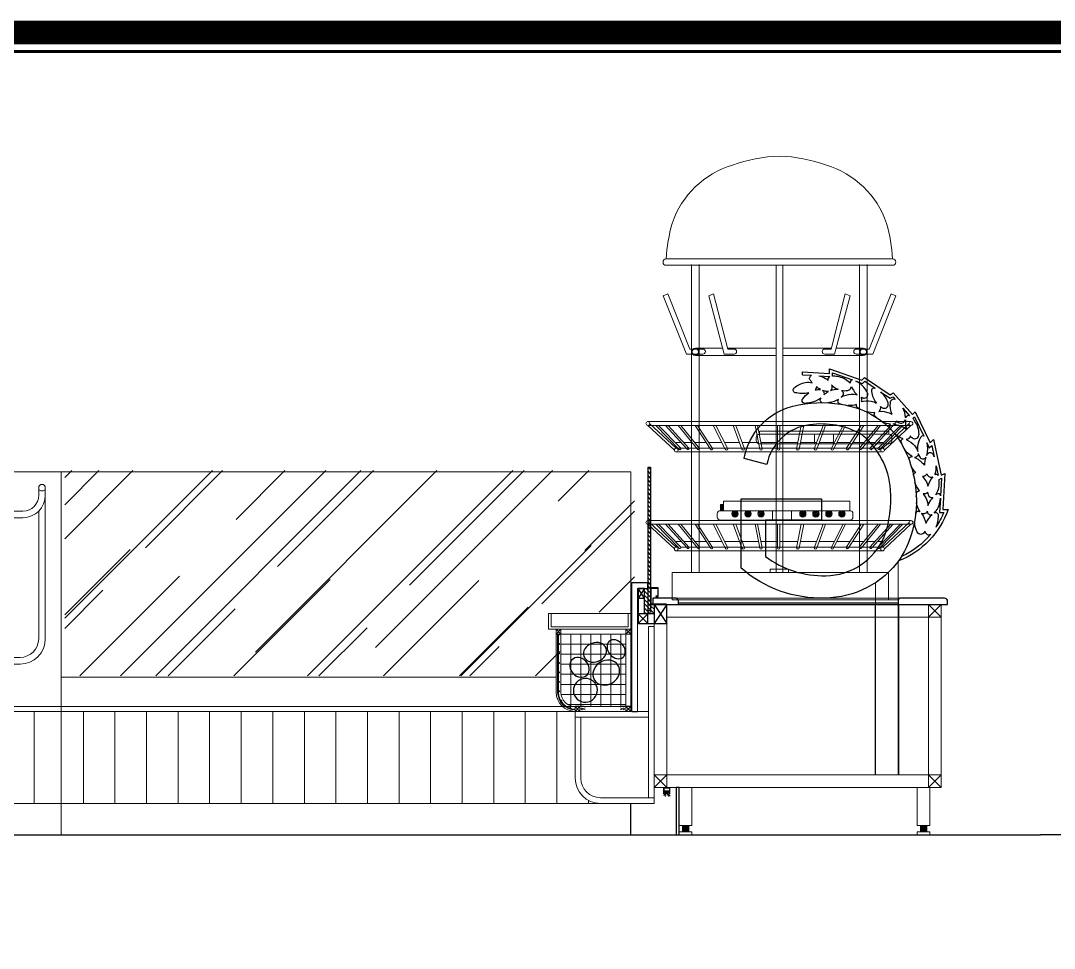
# Model space of a CAD drawing. Header units: millimetres. Extents: x 54215 to 67697, y 23496 to 56611.
# Drawn here: x 56973.4 to 57300.9, y 28302.8 to 28596.5 of the extents above; entities that cross this region are included whole.
import ezdxf

# ---------------------------------------------------------------- set-up
doc = ezdxf.new("R2010")
doc.units = ezdxf.units.MM
doc.linetypes.add('DASHED', pattern=[19.05, 12.7, -6.35])
for name, color, linetype, lineweight in [('DEMIR_gor', 154, 'Continuous', 9), ('DEMIR_kesit', 170, 'Continuous', 18), ('MERMER_kesit', 21, 'Continuous', 25), ('no3_ahsap gorunus arka kalın', 43, 'Continuous', 15), ('no3_ahsap gorunus on ince', 32, 'Continuous', 13), ('no3_cam gorunus arka', 140, 'Continuous', 13), ('no3_duvar kaplama', 8, 'Continuous', 0), ('no3_duvar kaplama trimli', 8, 'Continuous', 0), ('no3_kutu profil gorunus', 8, 'Continuous', 0), ('no3_kutuprofil kesit', 74, 'Continuous', 18), ('no3_led doseme', 50, 'FENCELINE1', 0), ('no3_lejand', 255, 'Continuous', 13), ('t_olcu', 251, 'Continuous', 20), ('TEFRIS_mutfak_ekipmanlari', 161, 'Continuous', 0), ('çizgi', 7, 'Continuous', 30), ('ölçü', 4, 'Continuous', 13)]:
    doc.layers.add(name, color=color, linetype=linetype, lineweight=lineweight)
doc.layers.add('no3_ahsap kesit on', color=7, linetype='Continuous', lineweight=20, true_color=0xfca103)
doc.linetypes.add('FENCELINE1', pattern='A,0.25,-0.1,[133,ltypeshp.shx,S=0.1,R=0,X=-0.1,Y=0],-0.1,1', length=1.45)
pattern_1 = [(45, (2113.863, -5554.6322), (-0.67351921, 0.67351921), [])]
pattern_2 = [(144, (-126428.2273, 51806.9939), (-0.2799327264, -0.3852943436), []), (144, (-126428.2624, 51807.21565), (-0.2799327264, -0.3852943436), [])]
pattern_3 = [(135, (8795.80946, -1706.79038), (-0.056126601, -0.056126601), [])]

# ---------------------------------------------------------------- blocks, each defined once
blk = doc.blocks.new('art')
blk.add_lwpolyline([(12136.04, 8499.44), (12135.7, 8499.44), (12135.7, 8499.44), (12136.04, 8499.44)], close=True)
at = {"layer": 'no3_kutu profil gorunus'}
for p, q in [((12135.88, 8498.89), (12135.88, 8492.08)), ((12136.18, 8498.88), (12136.18, 8492.1)), ((12137.95, 8498.84), (12137.95, 8492.08)), ((12138.25, 8498.84), (12138.25, 8492.08)), ((12140.62, 8498.84), (12140.62, 8492.08)), ((12140.92, 8498.84), (12140.92, 8492.08)), ((12143.28, 8498.84), (12143.28, 8492.08)), ((12143.58, 8498.84), (12143.58, 8492.08)), ((12145.95, 8498.84), (12145.95, 8492.08)), ((12146.25, 8498.84), (12146.25, 8492.08)), ((12148.61, 8498.84), (12148.61, 8492.08)), ((12148.91, 8498.84), (12148.91, 8492.08)), ((12151.27, 8498.84), (12151.27, 8492.08)), ((12151.57, 8498.84), (12151.57, 8492.08)), ((12153.94, 8498.84), (12153.94, 8492.08)), ((12154.24, 8498.84), (12154.24, 8492.08)), ((12156.6, 8498.84), (12156.6, 8492.08)), ((12156.9, 8498.84), (12156.9, 8492.08)), ((12159.27, 8498.84), (12159.27, 8492.08)), ((12159.57, 8498.84), (12159.57, 8492.08)), ((12161.93, 8498.84), (12161.93, 8492.08)), ((12162.23, 8498.84), (12162.23, 8492.08)), ((12164.59, 8498.84), (12164.59, 8492.08)), ((12164.89, 8498.84), (12164.89, 8492.08)), ((12167.26, 8498.84), (12167.26, 8492.08)), ((12167.56, 8498.84), (12167.56, 8492.08)), ((12169.92, 8498.84), (12169.92, 8492.08)), ((12170.22, 8498.84), (12170.22, 8492.08)), ((12172.59, 8498.84), (12172.59, 8492.08)), ((12172.89, 8498.84), (12172.89, 8492.08)), ((12175.25, 8498.84), (12175.25, 8492.08)), ((12175.55, 8498.84), (12175.55, 8492.08)), ((12177.91, 8498.84), (12177.91, 8492.08)), ((12178.21, 8498.84), (12178.21, 8492.08)), ((12180.02, 8498.89), (12180.02, 8492.08)), ((12180.32, 8498.88), (12180.32, 8492.1)), ((12136.33, 8498.5), (12180.02, 8498.5)), ((12136.33, 8498.2), (12180.02, 8498.2)), ((12136.33, 8495.7), (12180.02, 8495.7)), ((12136.33, 8495.4), (12180.02, 8495.4)), ((12136.33, 8492.9), (12180.02, 8492.9)), ((12136.33, 8492.6), (12180.02, 8492.6)), ((12136.3, 8491.93), (12179.94, 8491.93)), ((12136.34, 8491.63), (12179.96, 8491.63))]:
    blk.add_line(p, q, dxfattribs=at)
at = {"layer": 'no3_kutuprofil kesit'}
for p, q in [((12123.11, 8526.03), (12123.11, 8528.43)), ((12125.21, 8528.43), (12125.21, 8528.03)), ((12125.21, 8528.43), (12125.21, 8528.03)), ((12125.21, 8526.03), (12125.21, 8528.23)), ((12191.01, 8526.03), (12191.01, 8528.43)), ((12193.11, 8526.43), (12193.11, 8528.43)), ((12123.11, 8480.57), (12123.11, 8526.43)), ((12123.11, 8526.43), (12123.11, 8519.93)), ((12193.11, 8480.57), (12193.11, 8526.43)), ((12125.21, 8480.57), (12125.21, 8520.99)), ((12130.21, 8521.03), (12186.01, 8521.03)), ((12130.21, 8518.93), (12186.01, 8518.93)), ((12135.1, 8521.33), (12135.1, 8491.68)), ((12135.7, 8521.33), (12135.7, 8491.68)), ((12180.52, 8521.33), (12180.52, 8491.68)), ((12181.12, 8521.33), (12181.12, 8491.68)), ((12191.01, 8480.57), (12191.01, 8520.99)), ((12180.18, 8499.44), (12136.04, 8499.44)), ((12180.18, 8498.84), (12136.04, 8498.84)), ((12180.18, 8492.08), (12136.04, 8492.08)), ((12135.9, 8491.48), (12180.32, 8491.48)), ((12180.32, 8490.88), (12135.9, 8490.88)), ((12180.18, 8491.48), (12136.04, 8491.48)), ((12131.11, 8474.67), (12185.11, 8474.67)), ((12131.11, 8472.57), (12185.11, 8472.57))]:
    blk.add_line(p, q, dxfattribs=at)
for centre, radius in [((12124.16, 8528.43), 1.05), ((12192.06, 8528.43), 1.05), ((12136.04, 8499.14), 0.3), ((12180.18, 8499.14), 0.3), ((12136.33, 8498.35), 0.15), ((12136.33, 8495.55), 0.15), ((12179.89, 8498.35), 0.15), ((12179.89, 8495.55), 0.15), ((12136.04, 8491.78), 0.3), ((12136.33, 8492.75), 0.15), ((12138.1, 8492.08), 0.15), ((12140.78, 8492.08), 0.15), ((12143.42, 8492.08), 0.15), ((12146.1, 8492.08), 0.15), ((12148.77, 8492.08), 0.15), ((12151.41, 8492.08), 0.15), ((12154.09, 8492.08), 0.15), ((12156.76, 8492.08), 0.15), ((12159.4, 8492.08), 0.15), ((12162.09, 8492.08), 0.15), ((12164.73, 8492.08), 0.15), ((12167.41, 8492.08), 0.15), ((12170.08, 8492.08), 0.15), ((12172.72, 8492.08), 0.15), ((12175.41, 8492.08), 0.15), ((12178.05, 8492.08), 0.15), ((12179.89, 8492.75), 0.15), ((12180.18, 8491.78), 0.3)]:
    blk.add_circle(centre, radius, dxfattribs=at)
for centre, radius, start, end in [((12130.21, 8526.03), 7.1, 180, 270), ((12130.21, 8526.03), 5, 180, 270), ((12186.01, 8526.03), 5, 270, 0), ((12186.01, 8526.03), 7.1, 270, 0), ((12135.4, 8521.33), 0.3, 0, 180), ((12180.82, 8521.33), 0.3, 0, 180), ((12135.9, 8491.68), 0.8, 180, 270), ((12135.9, 8491.68), 0.2, 180, 270), ((12180.32, 8491.68), 0.2, 270, 0), ((12180.32, 8491.68), 0.8, 270, 0), ((12131.11, 8480.57), 8, 180, 270), ((12131.11, 8480.57), 5.9, 180, 270), ((12185.11, 8480.57), 8, 270, 0), ((12185.11, 8480.57), 5.9, 270, 0)]:
    blk.add_arc(centre, radius, start, end, dxfattribs=at)
blk = doc.blocks.new('ggggggg')
blk.add_line((13801.05, 8892.88), (13801.05, 8893.82))
for points in [[(13800.99, 8893.82), (13792.43, 8893.26), (13792.43, 8894.79), (13782.2, 8891.15), (13781.37, 8891.98), (13773.22, 8886.52), (13772.23, 8887.13), (13766.16, 8880.24), (13765.28, 8881.11), (13760.55, 8871.29), (13759.5, 8872.34), (13757.06, 8861.08), (13755.91, 8861.64), (13756.56, 8850.19), (13754.9, 8850.19, 0.220257), (13770.56, 8833.91, 0.220257)], [(13785.86, 8890.21, -0.052252), (13786.08, 8890.42, -0.147162), (13789.93, 8892.28, -0.02465), (13791.5, 8892.42, -0.02465)], [(13792.35, 8892.32, -0.356992), (13792.94, 8891.08)], [(13795.79, 8892.55, 0.069039), (13793.73, 8891.72, 0.040908), (13792.94, 8891.08)], [(13797.92, 8890.3, 0.016416), (13798.57, 8891.11, 0.459413), (13798.11, 8892.69)], [(13777.87, 8888.55, -0.631872), (13779.13, 8887.56, -0.124464), (13777.7, 8883.97, -0.003851), (13777.64, 8883.9, -0.003851)], [(13782.54, 8885.81, -0.040122), (13781.65, 8885.47, -0.634112), (13780.43, 8887.14, -0.147462), (13783.11, 8890.27, -0.018992), (13784.14, 8890.85, -0.018992)], [(13785.53, 8889.19, -0.090605), (13784.04, 8886.83, -0.020964), (13783.67, 8886.51, -0.020964)], [(13785.21, 8891.23, -0.480552), (13785.85, 8890.18)], [(13788.61, 8887.92, -0.078564), (13786.67, 8887.88, -0.335303), (13785.53, 8889.19)], [(13791.83, 8889.67, -0.07874), (13789.74, 8888.25)], [(13791.83, 8889.67, 0.358645), (13792.15, 8887.88, 0.333241)], [(13795.27, 8888.18, 0.052946), (13796.61, 8889.01)], [(13796.61, 8889.01, 0.216481), (13797.02, 8888.06)], [(13799.04, 8887.15, 0.0816), (13801.37, 8886.9, 0.031671), (13803.34, 8887.19, 0.631872), (13803.59, 8888.77, 0.124464), (13800.11, 8890.43, 0.091821), (13797.92, 8890.3, 0.091821)], [(13771.63, 8885.04, -0.529784), (13773.26, 8883.94, -0.112395), (13772.75, 8880.35, -0.112395)], [(13776.43, 8882.84, -0.04629), (13775.45, 8882.31, -0.634212), (13773.91, 8883.95, -0.147354), (13776.23, 8887.42)], [(13782.54, 8885.81, 0.321251), (13782.45, 8884.36, 0.321251)], [(13788.71, 8885.78, 0.102296), (13785.63, 8886.76, 0.081529), (13783.67, 8886.51, 0.081529)], [(13788.61, 8887.92, 0.480955), (13788.65, 8885.82, 0.002449), (13788.71, 8885.78, 0.002449)], [(13788.74, 8883.5, 0.006964), (13789.17, 8883.63, 0.471715), (13789.64, 8885.08, 0.471715)], [(13789.64, 8885.08, 0.104172), (13792.48, 8884.03, 0.007197), (13792.93, 8883.98)], [(13792.15, 8887.88, 0.004628), (13792.01, 8887.93, 0.094733), (13789.74, 8888.25)], [(13792.77, 8887.56, 0.122601), (13793.47, 8887.58, 0.040541), (13794.63, 8887.9)], [(13794.27, 8886.48, 0.058169), (13792.77, 8887.56, 0.058169)], [(13794.63, 8887.9, 0.326243), (13794.27, 8886.48, 0.326243)], [(13794.91, 8884.04, 0.481871), (13795.12, 8885.57)], [(13795.19, 8885.49, 0.120364), (13798.3, 8884.04, 0.031671), (13800.28, 8883.81, 0.631872), (13800.92, 8885.28, 0.084685), (13799.04, 8887.15)], [(13797.02, 8888.06, 0.073029), (13795.27, 8888.18, 0.073029)], [(13812.34, 8864.42), (13819.49, 8866.34, 0.293879), (13804.06, 8882.95, 0.102442), (13788.87, 8883.52, 0.185058), (13771.64, 8874.09, 0.140955), (13765.13, 8856.2, 0.170417), (13770.13, 8834.51, 0.241576), (13793.9, 8822.17, 0.190436), (13820.39, 8831.59), (13820.39, 8853.57), (13794.98, 8853.57), (13794.98, 8846.82), (13812.68, 8846.82), (13812.68, 8835.31, -0.167428), (13793.63, 8829.2, -0.293645), (13775.12, 8841.49, -0.11009), (13773.15, 8856.41, -0.216265), (13782.54, 8874.13, -0.158132), (13798.66, 8877.03, -0.321828), (13812.34, 8864.42, 5.251782)], [(13768.31, 8879.24, -0.015222), (13768.32, 8879.34, -0.10387), (13769.22, 8882.3, -0.10387)], [(13776.43, 8882.84, 0.33361), (13776.81, 8881.27, 0.33361)], [(13782.45, 8884.36, 0.100534), (13779.28, 8884.53, 0.072015), (13777.64, 8883.9, 0.072015)], [(13782.75, 8881.96, 0.013505), (13783.49, 8882.39, 0.309294), (13783.87, 8883.44, 0.309294)], [(13783.87, 8883.44, 0.090699), (13786.49, 8883.09)], [(13766.85, 8873.48, -0.037605), (13766.18, 8872.85, -0.634299), (13764.08, 8874.08, -0.147255), (13765.36, 8878.11, -0.018166), (13766.06, 8879.02)], [(13767.1, 8879.9, -0.364509), (13768.31, 8879.24)], [(13768.4, 8878.55, -0.081247), (13768, 8875.41, -0.081247)], [(13771.27, 8878.27, -0.03204), (13770.63, 8877.77, -0.466736), (13768.4, 8878.55)], [(13776.81, 8881.27, 0.104823), (13773.58, 8880.81, 0.039552), (13772.75, 8880.35, 0.039552)], [(13777.59, 8879.33, 0.009385), (13778.03, 8879.72, 0.377518), (13778.04, 8880.9, 0.377518)], [(13778.04, 8880.9, 0.09482), (13780.79, 8881.12)], [(13772.42, 8877.27, 0.124491), (13768.79, 8876.11, 0.044523), (13768, 8875.41, 0.044523)], [(13771.27, 8878.27, 0.346555), (13772.26, 8877.26)], [(13772.87, 8875.44, 0.012021), (13773.31, 8876.05, 0.374024), (13773.09, 8877.19, 0.374024)], [(13773.09, 8877.19, 0.093762), (13775.67, 8877.96)], [(13762.61, 8873.42, -0.402184), (13763.61, 8872.99, -0.124491), (13764.59, 8869.31, -0.03173), (13764.49, 8868.56)], [(13768.13, 8872.34, 0.106038), (13765.47, 8870.45, 0.090467), (13764.49, 8868.56)], [(13766.19, 8866.93, 0.143993), (13768.99, 8869.82, 0.031589), (13769.75, 8871.64, 0.422413), (13769.16, 8872.6)], [(13766.85, 8873.48, 0.399654), (13768.13, 8872.34, 0.399654)], [(13769.16, 8872.6, 0.097901), (13771.59, 8874.01)], [(13761.68, 8867.25, -0.140606), (13761.55, 8871.18, -0.001662), (13761.58, 8871.28)], [(13759.27, 8866.85, -0.013271), (13759.61, 8867.62, -0.631445), (13761.57, 8867.49, -0.008143), (13761.68, 8867.25, -0.008143)], [(13764.34, 8867.95, -0.05857), (13763.77, 8866.68, -0.5228), (13761.9, 8866.72, -0.5228)], [(13761.9, 8866.72, -0.079694), (13762.39, 8864.21, -0.079694)], [(13765.55, 8866.69, 0.109171), (13762.74, 8864.71, 0.024725), (13762.39, 8864.21, 0.024725)], [(13764.34, 8867.95, 0.465231), (13765.55, 8866.69, 0.465231)], [(13767.36, 8866.23, 0.399621), (13766.19, 8866.93)], [(13759.06, 8861.18, -0.060546), (13758.95, 8861.48, -0.088005), (13758.65, 8864.03, -0.088005)], [(13765.1, 8861.91, 0.077245), (13766.49, 8863.68)], [(13758.79, 8854.83, -0.137994), (13757.66, 8858.58, -0.0182), (13757.7, 8859.73)], [(13757.99, 8860.97, -0.340556), (13759.06, 8861.18)], [(13761.64, 8861.48, -0.02567), (13761.32, 8860.94, -0.34555), (13759.71, 8860.55, -0.34555)], [(13759.71, 8860.55, -0.107177), (13761.28, 8857.6, -0.000846), (13761.28, 8857.58, -0.000846)], [(13763, 8860.62, 0.066929), (13761.73, 8858.95, 0.05998), (13761.28, 8857.58, 0.05998)], [(13761.64, 8861.48, 0.332611), (13763, 8860.62, 0.332611)], [(13765.82, 8861.09, 0.34382), (13765.1, 8861.91)], [(13761.35, 8855.68, -0.03727), (13761.18, 8854.8, -0.389345), (13759.68, 8854.04, -0.389345)], [(13761.35, 8855.68, 0.343057), (13762.79, 8855.17, 0.343057)], [(13763.9, 8856.09, 0.108056), (13765.41, 8858.79)], [(13764.97, 8854.35, 0.016603), (13764.88, 8855.39, 0.390321), (13763.9, 8856.09, 0.390321)], [(13757.29, 8853.78), (13757.55, 8849.26), (13756.25, 8849.26, 0.050355), (13758.68, 8844.64, 0.050355)], [(13757.25, 8854.53, -0.590539), (13758.54, 8855.01, -0.009867), (13758.79, 8854.83)], [(13759.25, 8849.07, -0.137426), (13757.48, 8852.48, -0.021018), (13757.29, 8853.78)], [(13759.68, 8854.04, -0.075658), (13761.03, 8852.12, -0.03235), (13761.27, 8851.4, -0.03235)], [(13762.79, 8855.17, 0.098941), (13761.39, 8852.43, 0.043033), (13761.27, 8851.4, 0.043033)], [(13763.73, 8849.44, 0.113386), (13764.92, 8852.45)], [(13758.68, 8844.64, -0.062279), (13758.13, 8846.35, -0.031671), (13757.92, 8848.33, -0.56104), (13759.25, 8849.07, -0.56104)], [(13761.46, 8849.72, -0.013351), (13761.44, 8849.41, -0.46209), (13759.94, 8848.53, -0.46209)], [(13761.46, 8849.72, 0.004221), (13761.48, 8849.63, 0.459188), (13763.25, 8848.97, 0.459188)], [(13763.25, 8848.97, 0.111944), (13761.96, 8845.74, 0.001029), (13761.96, 8845.72)], [(13765.11, 8848.97, 0.002102), (13765.08, 8849.1, 0.453534), (13763.84, 8849.61, 0.453534)], [(13759.94, 8848.53, -0.102272), (13761.86, 8845.99, -0.011798), (13761.96, 8845.72)], [(13762.24, 8843.35, 0.016836), (13762.38, 8842.97, 0.634212), (13764.63, 8843.05, 0.122163), (13765.47, 8846.43)], [(13762.24, 8843.35, -0.006066), (13762.23, 8843.21, -0.526215), (13760.35, 8842.39)], [(13760.35, 8842.39, 0.113888), (13769.64, 8835.32)]]:
    blk.add_lwpolyline(points, format="xyb")
for points in [[(13791.5, 8892.42), (13791.5, 8893.46), (13785.21, 8891.23)], [(13795.79, 8892.55), (13792.35, 8892.32)], [(13801.05, 8892.88), (13798.11, 8892.69)], [(13784.14, 8890.85), (13781.96, 8890.08), (13781.25, 8890.78), (13778, 8888.6)], [(13776.2, 8887.39), (13773.25, 8885.41), (13772.41, 8885.92), (13771.63, 8885.04)], [(13769.22, 8882.3), (13767.1, 8879.9)], [(13766.06, 8879.02), (13765.55, 8879.52), (13762.61, 8873.42)], [(13761.58, 8871.28), (13760.82, 8869.7), (13760.05, 8870.47), (13759.27, 8866.85)], [(13758.65, 8864.03), (13757.99, 8860.97)], [(13757.72, 8859.72), (13756.93, 8860.1), (13757.25, 8854.53)]]:
    blk.add_lwpolyline(points)
blk = doc.blocks.new('KESİTSS')
h = blk.add_hatch()
h.set_pattern_fill('ANSI31', color=4, scale=0.3)
h.set_pattern_definition(pattern_1)
h.paths.add_polyline_path([(9542.85, -1505.12), (9542.05, -1505.12), (9542.05, -1550.62), (9542.85, -1550.62)])
at = {"true_color": 0xfecc66}
h = blk.add_hatch(dxfattribs=at)
h.set_pattern_fill('ANSI31', color=31, scale=0.3)
h.set_pattern_definition(pattern_1)
h.paths.add_polyline_path([(9540.95, -1551.62), (9541.95, -1551.62), (9541.95, -1548.62), (9540.95, -1548.62)])
h.paths.add_polyline_path([(9542.95, -1551.62), (9543.95, -1551.62), (9543.95, -1543.61), (9542.95, -1543.61)])
h.paths.add_polyline_path([(9541.95, -1550.62), (9541.95, -1551.62), (9542.95, -1551.62), (9542.95, -1550.62)])
at = {"lineweight": 13}
h = blk.add_hatch(dxfattribs=at)
h.set_pattern_fill('ANSI31', color=250, scale=0.025, angle=90, style=0)
h.set_pattern_definition(pattern_3)
h.paths.add_polyline_path([(9536.1, -1606.77), (9536.1, -1608.12), (9536.25, -1608.12), (9536.25, -1608.27), (9536.1, -1608.27), (9536.1, -1608.47), (9536.25, -1608.47), (9536.25, -1608.62), (9535.95, -1608.62), (9535.95, -1606.62), (9537.95, -1606.62), (9537.95, -1608.62), (9537.65, -1608.62), (9537.65, -1608.47), (9537.8, -1608.47), (9537.8, -1608.27), (9537.65, -1608.27), (9537.65, -1608.12), (9537.8, -1608.12), (9537.8, -1606.77)])
h = blk.add_hatch(dxfattribs=at)
h.set_pattern_fill('ANSI31', color=250, scale=0.025, angle=90, style=0)
h.set_pattern_definition(pattern_3)
h.paths.add_polyline_path([(9536.1, -1607.67), (9537.8, -1607.67), (9537.8, -1607.82), (9536.1, -1607.82)])
h = blk.add_hatch(color=256, dxfattribs=at)
h.paths.add_polyline_path([(9537.55, -1607.82), (9537.55, -1608.02), (9536.35, -1608.02), (9536.35, -1607.82)])
h.paths.add_polyline_path([(9537.25, -1608.02), (9537.25, -1608.22), (9536.95, -1608.22), (9536.65, -1608.22), (9536.65, -1608.02)])
at = {"layer": 'DEMIR_kesit'}
h = blk.add_hatch(dxfattribs=at)
h.set_pattern_fill('ANSI32', color=2, scale=0.05, angle=99)
h.set_pattern_definition(pattern_2)
edge = h.paths.add_edge_path()
edge.add_arc((9481.44, -1519.94), 1, 0, 360)
edge = h.paths.add_edge_path()
edge.add_arc((9485.57, -1519.94), 1, 0, 360)
edge = h.paths.add_edge_path()
edge.add_arc((9489.69, -1519.94), 1, 0, 360)
edge = h.paths.add_edge_path()
edge.add_arc((9493.82, -1519.94), 1, 0, 360)
edge = h.paths.add_edge_path()
edge.add_arc((9507.07, -1519.94), 1, 0, 360)
edge = h.paths.add_edge_path()
edge.add_arc((9511.19, -1519.94), 1, 0, 360)
edge = h.paths.add_edge_path()
edge.add_arc((9515.32, -1519.94), 1, 0, 360)
h = blk.add_hatch(dxfattribs=at)
h.set_pattern_fill('ANSI32', color=2, scale=0.05, angle=99)
h.set_pattern_definition(pattern_2)
h.paths.add_polyline_path([(9518.94, -1518.94), (9518.94, -1516.94), (9519.94, -1516.94), (9519.94, -1518.94)])
at = {"layer": 'no3_kutu profil gorunus'}
h = blk.add_hatch(dxfattribs=at)
h.set_pattern_fill('NET', color=256)
h.set_pattern_definition([(0, (-4391.9167, -10345.4462), (0, 3.175), []), (90, (-4391.9167, -10345.4462), (-3.175, 2e-16), [])])
edge = h.paths.add_edge_path()
edge.add_line((9549.52, -1557.92), (9549.91, -1557.92))
edge.add_line((9549.91, -1557.92), (9549.91, -1580.99))
edge.add_line((9549.91, -1580.99), (9564.52, -1580.99))
edge.add_line((9564.52, -1580.99), (9564.52, -1580.92))
edge.add_line((9564.52, -1580.92), (9566.02, -1580.92))
edge.add_arc((9566.02, -1576.42), 4.5, 270, 360)
edge.add_line((9570.52, -1576.42), (9570.52, -1557.92))
edge.add_line((9570.52, -1557.92), (9549.52, -1557.92))
at = {"color": 4}
blk.add_line((9542.05, -1510.12), (9542.05, -1550.62), dxfattribs=at)
at = {"color": 240, "true_color": 0xed1f24}
for p, q in [((9542.95, -1543.61), (9542.95, -1541.81)), ((9542.95, -1541.81), (9546.15, -1541.81)), ((9546.15, -1541.81), (9547.95, -1541.81)), ((9546.15, -1543.61), (9542.95, -1543.61)), ((9547.95, -1582.49), (9546.15, -1582.49))]:
    blk.add_line(p, q, dxfattribs=at)
at = {"color": 11, "true_color": 0xf27172}
for p, q in [((9543.95, -1551.62), (9543.95, -1543.61)), ((9543.95, -1543.61), (9545.95, -1543.61)), ((9545.95, -1543.61), (9545.95, -1554.62)), ((9536.95, -1548.62), (9540.95, -1554.62)), ((9540.95, -1548.62), (9536.95, -1554.62)), ((9540.95, -1551.62), (9543.95, -1551.62)), ((9545.95, -1554.62), (9540.95, -1554.62))]:
    blk.add_line(p, q, dxfattribs=at)
for p, q in [((9463.63, -1548.62), (9533.35, -1548.62)), ((9463.63, -1548.62), (9533.35, -1548.62)), ((9549.45, -1582.49), (9549.45, -1582.49)), ((9565.95, -1582.49), (9565.95, -1582.49))]:
    blk.add_line(p, q)
at = {"color": 2, "linetype": 'DASHED', "lineweight": 13}
for p, q in [((9536.8, -1608.29), (9535.87, -1609.31)), ((9536.89, -1608.31), (9536.43, -1609.43)), ((9537.08, -1608.34), (9537.37, -1609.48))]:
    blk.add_line(p, q, dxfattribs=at)
at = {"lineweight": 13}
for p, q in [((9537.55, -1608.02), (9536.35, -1608.02)), ((9536.95, -1608.22), (9536.65, -1608.22)), ((9536.95, -1608.22), (9537.25, -1608.22))]:
    blk.add_line(p, q, dxfattribs=at)
at = {"color": 4}
blk.add_lwpolyline([(9542.05, -1550.62), (9542.85, -1550.62), (9542.85, -1505.12), (9542.05, -1505.12)], close=True, dxfattribs=at)
at = {"color": 5}
blk.add_lwpolyline([(9540.35, -1546.01), (9540.35, -1546.11), (9539.65, -1546.11), (9539.65, -1543.41), (9541.95, -1543.41), (9541.95, -1548.62), (9537.15, -1548.62), (9537.15, -1548.52), (9541.85, -1548.52), (9541.85, -1543.51), (9539.75, -1543.51), (9539.75, -1546.01), (9540.35, -1546.01), (9540.35, -1546.11)], dxfattribs=at)
at = {"color": 11, "true_color": 0xf27172}
for points in [[(9543.95, -1543.61), (9545.95, -1543.61), (9545.95, -1546.61), (9543.95, -1546.61), (9543.95, -1543.61), (9545.95, -1546.61), (9543.95, -1546.61), (9545.95, -1543.61)], [(9542.95, -1551.62), (9545.95, -1551.62), (9545.95, -1554.62), (9542.95, -1554.62), (9542.95, -1551.62), (9545.95, -1554.62), (9542.95, -1554.62), (9545.95, -1551.62)]]:
    blk.add_lwpolyline(points, dxfattribs=at)
blk.add_lwpolyline([(9536.95, -1548.62), (9540.95, -1548.62), (9540.95, -1554.62), (9536.95, -1554.62)], close=True, dxfattribs=at)
at = {"color": 3}
blk.add_lwpolyline([(9532.95, -1606.62), (9533.95, -1606.62), (9533.95, -1621.62), (9532.95, -1621.62)], close=True, dxfattribs=at)
at = {"color": 250, "lineweight": 13}
blk.add_lwpolyline([(9537.65, -1608.47), (9537.65, -1608.62), (9537.95, -1608.62), (9537.95, -1606.62), (9535.95, -1606.62), (9535.95, -1608.62), (9536.25, -1608.62), (9536.25, -1608.47), (9536.1, -1608.47), (9536.1, -1608.27), (9536.25, -1608.27), (9536.25, -1608.12), (9536.1, -1608.12), (9536.1, -1607.82), (9537.8, -1607.82), (9537.8, -1608.12), (9537.65, -1608.12), (9537.65, -1608.27), (9537.8, -1608.27), (9537.8, -1608.47), (9537.65, -1608.47), (9537.65, -1608.47), (9537.8, -1608.47), (9537.8, -1608.27), (9537.65, -1608.27), (9537.65, -1608.12), (9537.8, -1608.12), (9537.8, -1607.82), (9537.8, -1607.67), (9536.1, -1607.67), (9536.1, -1607.82), (9536.1, -1606.77), (9537.8, -1606.77), (9537.8, -1607.67)], dxfattribs=at)
for centre, major_axis, ratio in [((9552.96, -1562.82), (-2.23, -2.52), 0.744449), ((9559.66, -1563.79), (-3.52, 1.3), 0.801864), ((9564.58, -1568.55), (-2.39, -2.39), 0.830324), ((9556.11, -1570.21), (-3.73, 2.36), 0.854593), ((9562.72, -1575.83), (-3.46, 1.61), 0.981792)]:
    blk.add_ellipse(centre, major_axis=major_axis, ratio=ratio)
at = {"layer": 'DEMIR_gor', "color": 114, "true_color": 0x139b48}
for p, q in [((9463.63, -1535.04), (9463.63, -1602.62)), ((9470.78, -1541.73), (9470.78, -1602.62))]:
    blk.add_line(p, q, dxfattribs=at)
at = {"layer": 'DEMIR_gor', "color": 11, "true_color": 0xf27172}
for p, q in [((9463.45, -1548.62), (9463.45, -1602.62)), ((9470.95, -1548.62), (9470.95, -1602.62))]:
    blk.add_line(p, q, dxfattribs=at)
at = {"layer": 'DEMIR_gor', "color": 2}
for points in [[(9466.58, -1497.72), (9507.58, -1497.72, 0.414214), (9508.58, -1496.72), (9508.58, -1495.72, 0.414214), (9507.58, -1494.72), (9466.58, -1494.72, 0.414214), (9465.58, -1495.72), (9465.58, -1496.72, 0.414214)], [(9478.94, -1521.94), (9519.94, -1521.94, 0.414214), (9520.94, -1520.94), (9520.94, -1519.94, 0.414214), (9519.94, -1518.94), (9478.94, -1518.94, 0.414214), (9477.94, -1519.94), (9477.94, -1520.94, 0.414214)]]:
    blk.add_lwpolyline(points, format="xyb", close=True, dxfattribs=at)
at = {"layer": 'DEMIR_gor', "color": 11, "true_color": 0xf27172}
for points in [[(9453.95, -1548.62), (9449.95, -1548.62), (9449.95, -1606.62), (9453.95, -1606.62)], [(9536.95, -1552.62), (9536.95, -1548.62), (9453.95, -1548.62), (9453.95, -1552.62)], [(9540.95, -1548.62), (9536.95, -1548.62), (9536.95, -1606.62), (9540.95, -1606.62)], [(9540.95, -1606.62), (9540.95, -1602.62), (9453.95, -1602.62), (9453.95, -1606.62)], [(9457.55, -1606.62), (9453.55, -1606.62), (9453.55, -1618.62), (9457.55, -1618.62)], [(9528.95, -1606.62), (9532.95, -1606.62), (9532.95, -1618.62), (9528.95, -1618.62)], [(9457.55, -1621.62), (9457.55, -1620.62), (9453.55, -1620.62), (9453.55, -1621.62)], [(9454.55, -1620.62), (9456.55, -1620.62), (9456.55, -1618.62), (9454.55, -1618.62)], [(9528.95, -1621.62), (9528.95, -1620.62), (9532.95, -1620.62), (9532.95, -1621.62)], [(9531.95, -1620.62), (9529.95, -1620.62), (9529.95, -1618.62), (9531.95, -1618.62)]]:
    blk.add_lwpolyline(points, close=True, dxfattribs=at)
for points in [[(9454.55, -1618.77), (9456.55, -1618.77), (9456.55, -1618.95), (9454.55, -1618.95), (9454.55, -1619.17), (9456.55, -1619.17), (9456.55, -1619.37), (9454.56, -1619.37), (9454.56, -1619.56), (9456.55, -1619.56), (9456.55, -1619.77), (9454.55, -1619.77), (9454.55, -1619.99), (9456.55, -1619.99), (9456.55, -1620.17), (9454.55, -1620.17), (9454.55, -1620.29), (9456.55, -1620.29), (9456.55, -1620.5), (9454.55, -1620.5)], [(9531.95, -1618.77), (9529.95, -1618.77), (9529.95, -1618.95), (9531.95, -1618.95), (9531.95, -1619.17), (9529.95, -1619.17), (9529.95, -1619.37), (9531.94, -1619.37), (9531.94, -1619.56), (9529.95, -1619.56), (9529.95, -1619.77), (9531.95, -1619.77), (9531.95, -1619.99), (9529.95, -1619.99), (9529.95, -1620.17), (9531.95, -1620.17), (9531.95, -1620.29), (9529.95, -1620.29), (9529.95, -1620.5), (9531.95, -1620.5)]]:
    blk.add_lwpolyline(points, dxfattribs=at)
at = {"layer": 'DEMIR_kesit', "color": 1, "ltscale": 0.1}
for points in [[(9484.08, -1497.72), (9484.08, -1494.72), (9490.08, -1494.72), (9490.08, -1497.72)], [(9497.44, -1521.94), (9497.44, -1518.94), (9503.44, -1518.94), (9503.44, -1521.94)]]:
    blk.add_lwpolyline(points, dxfattribs=at)
at = {"layer": 'DEMIR_kesit', "color": 2, "ltscale": 0.1}
blk.add_lwpolyline([(9518.94, -1518.94), (9518.94, -1516.94), (9519.94, -1516.94), (9519.94, -1518.94), (9518.94, -1518.94)], dxfattribs=at)
at = {"layer": 'DEMIR_kesit', "color": 11, "true_color": 0xf27172}
for points in [[(9449.95, -1548.62), (9449.95, -1552.62), (9453.95, -1552.62), (9453.95, -1548.62), (9449.95, -1548.62), (9453.95, -1552.62), (9449.95, -1552.62), (9453.95, -1548.62)], [(9449.95, -1602.62), (9449.95, -1606.62), (9453.95, -1606.62), (9453.95, -1602.62), (9449.95, -1602.62), (9453.95, -1606.62), (9449.95, -1606.62), (9453.95, -1602.62)], [(9536.95, -1602.62), (9536.95, -1606.62), (9540.95, -1606.62), (9540.95, -1602.62), (9536.95, -1602.62), (9540.95, -1606.62), (9536.95, -1606.62), (9540.95, -1602.62)]]:
    blk.add_lwpolyline(points, dxfattribs=at)
at = {"layer": 'DEMIR_kesit', "color": 2, "ltscale": 0.1}
for centre in [(9481.44, -1519.94), (9485.57, -1519.94), (9489.69, -1519.94), (9493.82, -1519.94), (9507.07, -1519.94), (9511.19, -1519.94), (9515.32, -1519.94)]:
    blk.add_circle(centre, 1, dxfattribs=at)
at = {"layer": 'MERMER_kesit', "color": 6}
for p, q in [((9463.63, -1547.12), (9463.13, -1546.62)), ((9463.63, -1546.62), (9463.63, -1548.62)), ((9533.35, -1547.12), (9533.85, -1546.62)), ((9533.35, -1547.12), (9533.35, -1548.62))]:
    blk.add_line(p, q, dxfattribs=at)
blk.add_lwpolyline([(9533.85, -1546.62), (9541.35, -1546.62), (9541.35, -1548.62), (9447.95, -1548.62), (9447.95, -1547.62, -0.414214), (9448.95, -1546.62), (9463.13, -1546.62)], format="xyb", dxfattribs=at)
at = {"layer": 'no3_ahsap gorunus arka kalın'}
blk.add_line((9573.55, -1551.49), (9549.15, -1551.49), dxfattribs=at)
at = {"layer": 'no3_ahsap kesit on'}
for p, q in [((9547.95, -1541.81), (9547.95, -1582.49)), ((9546.15, -1582.49), (9546.15, -1543.61)), ((9549.15, -1551.49), (9548.35, -1551.49)), ((9574.35, -1551.49), (9573.55, -1551.49)), ((9542.75, -1582.49), (9565.95, -1582.49)), ((9542.75, -1584.29), (9565.95, -1584.29)), ((9564.15, -1584.29), (9564.15, -1603.62)), ((9565.95, -1582.49), (9565.95, -1603.62)), ((9557.95, -1609.82), (9540.95, -1609.82)), ((9540.95, -1609.82), (9540.95, -1611.62)), ((9557.95, -1611.62), (9540.95, -1611.62))]:
    blk.add_line(p, q, dxfattribs=at)
for points in [[(9542.95, -1541.81), (9542.95, -1543.61), (9546.15, -1543.61), (9546.15, -1582.49), (9547.95, -1582.49), (9547.95, -1541.81), (9542.95, -1541.81)], [(9548.35, -1551.49), (9548.35, -1556.49), (9574.35, -1556.49), (9574.35, -1551.49)], [(9549.15, -1551.49), (9549.15, -1555.69), (9573.55, -1555.69), (9573.55, -1551.49)], [(9540.95, -1609.82), (9540.95, -1555.62), (9542.75, -1555.62), (9542.75, -1609.82)]]:
    blk.add_lwpolyline(points, dxfattribs=at)
for radius in [8, 6.2]:
    blk.add_arc((9557.95, -1603.62), radius, 270, 0, dxfattribs=at)
at = {"layer": 'no3_cam gorunus arka'}
blk.add_lwpolyline([(9466.58, -1494.72), (9507.58, -1494.72), (9507.58, -1493.72), (9466.58, -1493.72)], close=True, dxfattribs=at)
at = {"layer": 'no3_duvar kaplama'}
for p, q in [((9463.13, -1546.62), (9533.85, -1546.62)), ((9463.63, -1547.12), (9533.35, -1547.12)), ((9463.63, -1548.12), (9533.35, -1548.12)), ((9571.95, -1556.49), (9548.35, -1556.49)), ((9549.45, -1557.99), (9570.45, -1557.99)), ((9570.45, -1576.49), (9570.45, -1556.49)), ((9571.2, -1576.49), (9571.2, -1557.99)), ((9571.5, -1576.49), (9571.5, -1557.99)), ((9571.95, -1576.49), (9571.95, -1556.49))]:
    blk.add_line(p, q, dxfattribs=at)
blk.add_lwpolyline([(9548.35, -1557.99), (9548.35, -1582.49), (9547.95, -1582.49), (9547.95, -1541.81), (9548.35, -1541.81), (9548.35, -1556.49)], dxfattribs=at)
for radius in [6, 4.5, 5.25, 5.55]:
    blk.add_arc((9565.95, -1576.49), radius, 270, 0, dxfattribs=at)
at = {"layer": 'no3_kutu profil gorunus'}
for p, q in [((9549.85, -1557.99), (9549.85, -1581.74)), ((9564.45, -1580.99), (9547.95, -1580.99))]:
    blk.add_line(p, q, dxfattribs=at)
at = {"layer": 'no3_kutuprofil kesit'}
for p, q in [((9549.85, -1556.49), (9548.35, -1557.99)), ((9549.85, -1557.99), (9548.35, -1556.49)), ((9571.95, -1556.49), (9570.45, -1557.99)), ((9571.95, -1557.99), (9570.45, -1556.49)), ((9549.85, -1580.99), (9548.35, -1582.49)), ((9549.85, -1582.49), (9548.35, -1580.99)), ((9565.95, -1580.99), (9564.45, -1582.49)), ((9565.95, -1582.49), (9564.45, -1580.99))]:
    blk.add_line(p, q, dxfattribs=at)
for points in [[(9548.35, -1557.99), (9549.85, -1557.99), (9549.85, -1556.49), (9548.35, -1556.49)], [(9570.45, -1557.99), (9571.95, -1557.99), (9571.95, -1556.49), (9570.45, -1556.49)], [(9548.35, -1582.49), (9549.85, -1582.49), (9549.85, -1580.99), (9548.35, -1580.99)], [(9564.45, -1582.49), (9565.95, -1582.49), (9565.95, -1580.99), (9564.45, -1580.99)]]:
    blk.add_lwpolyline(points, close=True, dxfattribs=at)
for points in [[(9548.35, -1580.99), (9551.16, -1580.99), (9551.16, -1580.79), (9548.35, -1580.79), (9548.35, -1580.99)], [(9565.95, -1580.99), (9563.14, -1580.99), (9563.14, -1580.79), (9565.95, -1580.79), (9565.95, -1580.99)]]:
    blk.add_lwpolyline(points, dxfattribs=at)
for centre in [(9571.05, -1558.14), (9571.05, -1561.14), (9571.05, -1564.14), (9571.05, -1567.14), (9571.05, -1570.14), (9571.05, -1573.14), (9571.05, -1576.14), (9567.49, -1581.35), (9570.3, -1579.14)]:
    blk.add_circle(centre, 0.15, dxfattribs=at)
at = {"layer": 'no3_led doseme'}
for p, q in [((9550.81, -1581.7), (9551.7, -1581.41)), ((9550.81, -1581.7), (9551.7, -1581.99)), ((9563.62, -1581.7), (9562.73, -1581.41)), ((9563.62, -1581.7), (9562.73, -1581.99))]:
    blk.add_line(p, q, dxfattribs=at)
for centre in [(9550.56, -1581.7), (9563.87, -1581.7)]:
    blk.add_circle(centre, 0.255, dxfattribs=at)
at = {"layer": 't_olcu', "color": 40, "lineweight": 13}
blk.add_line((9537.21, -1608.29), (9537.91, -1609.19), dxfattribs=at)
at = {"layer": 'TEFRIS_mutfak_ekipmanlari'}
blk.add_lwpolyline([(9518.94, -1518.94), (9478.94, -1518.94), (9478.94, -1515.94), (9518.94, -1515.94)], close=True, dxfattribs=at)
at = {"layer": 'ölçü', "color": 31, "lineweight": 13, "true_color": 0xfecc66}
for points in [[(9543.95, -1543.61), (9542.95, -1543.61), (9542.95, -1551.62), (9543.95, -1551.62)], [(9541.95, -1551.62), (9540.95, -1551.62), (9540.95, -1548.62), (9541.95, -1548.62)], [(9541.95, -1550.62), (9542.95, -1550.62), (9542.95, -1551.62), (9541.95, -1551.62)]]:
    blk.add_lwpolyline(points, close=True, dxfattribs=at)
blk.add_blockref('ggggggg', (-4307.08, -10368.76))
blk = doc.blocks.new('geri')
at = {"layer": 'no3_duvar kaplama', "lineweight": 0}
for p, q in [((10087.15, 8978.49), (10015.45, 8978.49)), ((10015.45, 8976.49), (10087.15, 8976.49)), ((10023.5, 8879.23), (10023.5, 8976.69)), ((10025.9, 8879.23), (10025.9, 8976.69)), ((10050.25, 8879.23), (10050.25, 8976.49)), ((10052.35, 8879.23), (10052.35, 8976.49)), ((10076.7, 8879.23), (10076.7, 8976.69)), ((10079.1, 8879.23), (10079.1, 8976.69)), ((10014.52, 8966.81), (10016.01, 8967.4)), ((10022.93, 8949.95), (10016.01, 8967.4)), ((10028.92, 8966.81), (10030.4, 8967.4)), ((10034.92, 8949.95), (10030.4, 8967.4)), ((10067.68, 8949.95), (10072.19, 8967.4)), ((10073.68, 8966.81), (10072.19, 8967.4)), ((10079.8, 8949.95), (10086.72, 8967.4)), ((10088.21, 8966.81), (10086.72, 8967.4)), ((10021.84, 8948.35), (10014.52, 8966.81)), ((10033.83, 8948.35), (10028.92, 8966.81)), ((10068.76, 8948.35), (10073.68, 8966.81)), ((10080.89, 8948.35), (10088.21, 8966.81)), ((10027.05, 8948.35), (10021.84, 8948.35)), ((10027.05, 8949.95), (10022.93, 8949.95)), ((10024.7, 8950.28), (10033.32, 8950.28)), ((10050.25, 8947.88), (10024.7, 8947.88)), ((10036.93, 8948.35), (10033.83, 8948.35)), ((10034.83, 8950.28), (10050.25, 8950.28)), ((10036.93, 8949.95), (10034.92, 8949.95)), ((10052.35, 8950.28), (10067.76, 8950.28)), ((10077.9, 8947.88), (10052.35, 8947.88)), ((10065.66, 8949.95), (10067.68, 8949.95)), ((10065.66, 8948.35), (10068.76, 8948.35)), ((10069.28, 8950.28), (10077.9, 8950.28)), ((10075.68, 8949.95), (10079.8, 8949.95)), ((10075.68, 8948.35), (10080.89, 8948.35)), ((10092.99, 8926.97), (10009.61, 8926.97)), ((10092.99, 8925.77), (10009.61, 8925.77)), ((10018.02, 8917.99), (10009.64, 8925.78)), ((10018.57, 8918.57), (10010.18, 8926.36)), ((10019.49, 8918.3), (10012.19, 8925.77)), ((10020.08, 8918.53), (10012.99, 8925.77)), ((10022.04, 8918.3), (10015.25, 8925.77)), ((10022.63, 8918.53), (10016.05, 8925.77)), ((10025.35, 8918.3), (10019.26, 8925.77)), ((10026, 8918.5), (10020.06, 8925.77)), ((10029.43, 8918.3), (10024.59, 8925.77)), ((10030.14, 8918.47), (10025.39, 8925.77)), ((10034.16, 8918.3), (10030.33, 8925.77)), ((10034.96, 8918.32), (10031.13, 8925.77)), ((10039.45, 8918.3), (10036.7, 8925.77)), ((10040.25, 8918.32), (10037.5, 8925.77)), ((10045.07, 8918.3), (10043.61, 8925.77)), ((10045.87, 8918.32), (10044.41, 8925.77)), ((10050.68, 8918.3), (10050.68, 8925.77)), ((10051.48, 8918.32), (10051.48, 8925.77)), ((10056.76, 8918.32), (10058.21, 8925.77)), ((10057.56, 8918.3), (10059.01, 8925.77)), ((10062.37, 8918.32), (10065.13, 8925.77)), ((10063.17, 8918.3), (10065.93, 8925.77)), ((10067.66, 8918.32), (10071.49, 8925.77)), ((10068.46, 8918.3), (10072.29, 8925.77)), ((10072.49, 8918.47), (10077.24, 8925.77)), ((10073.19, 8918.3), (10078.04, 8925.77)), ((10076.63, 8918.5), (10082.56, 8925.77)), ((10077.28, 8918.3), (10083.36, 8925.77)), ((10079.99, 8918.53), (10086.58, 8925.77)), ((10080.58, 8918.3), (10087.38, 8925.77)), ((10082.55, 8918.53), (10089.63, 8925.77)), ((10083.13, 8918.3), (10090.43, 8925.77)), ((10084.06, 8918.57), (10092.44, 8926.36)), ((10084.6, 8917.99), (10092.99, 8925.77)), ((10084, 8918.59), (10018.62, 8918.59)), ((10019.21, 8918.59), (10018.62, 8918.59)), ((10084, 8918.59), (10020.02, 8918.59)), ((10084, 8917.39), (10018.62, 8917.39)), ((10092.99, 8895.66), (10009.61, 8895.66)), ((10018.57, 8887.26), (10010.18, 8895.04)), ((10084.06, 8887.26), (10092.44, 8895.04)), ((10092.99, 8894.46), (10009.61, 8894.46)), ((10018.02, 8886.67), (10009.64, 8894.46)), ((10019.49, 8886.98), (10012.19, 8894.46)), ((10020.08, 8887.21), (10012.99, 8894.46)), ((10022.04, 8886.98), (10015.25, 8894.46)), ((10022.63, 8887.21), (10016.05, 8894.46)), ((10025.35, 8886.98), (10019.26, 8894.46)), ((10026, 8887.18), (10020.06, 8894.46)), ((10029.43, 8886.98), (10024.59, 8894.46)), ((10030.14, 8887.15), (10025.39, 8894.46)), ((10034.16, 8886.98), (10030.33, 8894.46)), ((10034.96, 8887), (10031.13, 8894.46)), ((10039.45, 8886.98), (10036.7, 8894.46)), ((10040.25, 8887), (10037.5, 8894.46)), ((10045.07, 8886.98), (10043.61, 8894.46)), ((10045.87, 8887), (10044.41, 8894.46)), ((10050.68, 8886.98), (10050.68, 8894.46)), ((10051.48, 8887), (10051.48, 8894.46)), ((10056.76, 8887), (10058.21, 8894.46)), ((10057.56, 8886.98), (10059.01, 8894.46)), ((10062.37, 8887), (10065.13, 8894.46)), ((10063.17, 8886.98), (10065.93, 8894.46)), ((10067.66, 8887), (10071.49, 8894.46)), ((10068.46, 8886.98), (10072.29, 8894.46)), ((10072.49, 8887.15), (10077.24, 8894.46)), ((10073.19, 8886.98), (10078.04, 8894.46)), ((10076.63, 8887.18), (10082.56, 8894.46)), ((10077.28, 8886.98), (10083.36, 8894.46)), ((10079.99, 8887.21), (10086.58, 8894.46)), ((10080.58, 8886.98), (10087.38, 8894.46)), ((10082.55, 8887.21), (10089.63, 8894.46)), ((10083.13, 8886.98), (10090.43, 8894.46)), ((10084.6, 8886.67), (10092.99, 8894.46)), ((10019.21, 8887.27), (10018.62, 8887.27)), ((10084, 8886.07), (10018.62, 8886.07)), ((10084, 8887.27), (10020.02, 8887.27))]:
    blk.add_line(p, q, dxfattribs=at)
blk.add_lwpolyline([(10087.15, 8978.49, 0.055499), (10085.26, 8989.77, 0.240998), (10066.18, 9008.2, 0.076964), (10051.3, 9011.07, 0.076964), (10036.41, 9008.2, 0.240998), (10017.33, 8989.77, 0.055499), (10015.45, 8978.49)], format="xyb", dxfattribs=at)
for points in [[(10020.15, 8920.37), (10018.62, 8920.37), (10018.62, 8920.02)], [(10018.62, 8919.19), (10018.62, 8918.59), (10019.21, 8918.59)], [(10020.02, 8918.59), (10021.78, 8918.59)], [(10023.66, 8920.37), (10020.95, 8920.37)], [(10022.58, 8918.59), (10025.11, 8918.59)], [(10028.09, 8920.37), (10024.47, 8920.37)], [(10025.9, 8918.59), (10029.25, 8918.59)], [(10033.1, 8920.37), (10028.9, 8920.37)], [(10030.06, 8918.59), (10034.02, 8918.59)], [(10038.69, 8920.37), (10033.91, 8920.37)], [(10034.83, 8918.59), (10039.35, 8918.59)], [(10044.66, 8920.37), (10039.49, 8920.37)], [(10040.15, 8918.59), (10045.01, 8918.59)], [(10050.68, 8920.37), (10045.47, 8920.37)], [(10045.81, 8918.59), (10050.68, 8918.59)], [(10057.16, 8920.37), (10051.48, 8920.37)], [(10051.48, 8918.59), (10056.81, 8918.59)], [(10057.61, 8918.59), (10062.47, 8918.59)], [(10063.13, 8920.37), (10057.96, 8920.37)], [(10063.28, 8918.59), (10067.8, 8918.59)], [(10068.72, 8920.37), (10063.94, 8920.37)], [(10068.61, 8918.59), (10072.56, 8918.59)], [(10073.73, 8920.37), (10069.52, 8920.37)], [(10073.38, 8918.59), (10076.7, 8918.59)], [(10078.15, 8920.37), (10074.54, 8920.37)], [(10077.51, 8918.59), (10080.05, 8918.59)], [(10081.67, 8920.37), (10078.97, 8920.37)], [(10080.85, 8918.59), (10082.6, 8918.59)], [(10084.06, 8920.07), (10084.06, 8920.37), (10082.47, 8920.37)], [(10083.42, 8918.59), (10084.06, 8918.59), (10084.06, 8919.24)], [(10020.15, 8889.06), (10018.62, 8889.06), (10018.62, 8888.7)], [(10023.66, 8889.06), (10020.95, 8889.06)], [(10028.09, 8889.06), (10024.47, 8889.06)], [(10033.1, 8889.06), (10028.9, 8889.06)], [(10038.69, 8889.06), (10033.91, 8889.06)], [(10044.66, 8889.06), (10039.49, 8889.06)], [(10050.68, 8889.06), (10045.47, 8889.06)], [(10057.16, 8889.06), (10051.48, 8889.06)], [(10063.13, 8889.06), (10057.96, 8889.06)], [(10068.72, 8889.06), (10063.94, 8889.06)], [(10073.73, 8889.06), (10069.52, 8889.06)], [(10078.15, 8889.06), (10074.54, 8889.06)], [(10081.67, 8889.06), (10078.97, 8889.06)], [(10084.06, 8888.76), (10084.06, 8889.06), (10082.47, 8889.06)], [(10018.62, 8887.87), (10018.62, 8887.27), (10019.21, 8887.27)], [(10020.02, 8887.27), (10021.78, 8887.27)], [(10022.58, 8887.27), (10025.11, 8887.27)], [(10025.9, 8887.27), (10029.25, 8887.27)], [(10030.06, 8887.27), (10034.02, 8887.27)], [(10034.83, 8887.27), (10039.35, 8887.27)], [(10040.15, 8887.27), (10045.01, 8887.27)], [(10045.81, 8887.27), (10050.68, 8887.27)], [(10051.48, 8887.27), (10056.81, 8887.27)], [(10057.61, 8887.27), (10062.47, 8887.27)], [(10063.28, 8887.27), (10067.8, 8887.27)], [(10068.61, 8887.27), (10072.56, 8887.27)], [(10073.38, 8887.27), (10076.7, 8887.27)], [(10077.51, 8887.27), (10080.05, 8887.27)], [(10080.85, 8887.27), (10082.6, 8887.27)], [(10083.42, 8887.27), (10084.06, 8887.27), (10084.06, 8887.92)]]:
    blk.add_lwpolyline(points, dxfattribs=at)
for points in [[(10017.35, 8879.23), (10085.84, 8879.23), (10085.84, 8870.6), (10017.35, 8870.6)], [(10048.43, 8879.23), (10054.16, 8879.23), (10054.16, 8880.27), (10048.43, 8880.27)]]:
    blk.add_lwpolyline(points, close=True, dxfattribs=at)
for centre, radius in [((10024.7, 8949.08), 1.2), ((10024.7, 8949.08), 1), ((10077.9, 8949.08), 1.2), ((10077.9, 8949.08), 1), ((10009.61, 8926.37), 0.6), ((10092.99, 8926.37), 0.6), ((10018.62, 8917.99), 0.6), ((10084, 8917.99), 0.6), ((10009.61, 8895.06), 0.6), ((10092.99, 8895.06), 0.6), ((10018.62, 8886.67), 0.6), ((10084, 8886.67), 0.6)]:
    blk.add_circle(centre, radius, dxfattribs=at)
for centre, radius, start, end in [((10015.45, 8977.49), 1, 90, 270), ((10087.15, 8977.49), 1, 270, 90), ((10027.05, 8949.15), 0.8, 270, 90), ((10036.93, 8949.15), 0.8, 270, 90), ((10065.66, 8949.15), 0.8, 90, 270), ((10075.68, 8949.15), 0.8, 90, 270), ((10019.79, 8918.4), 0.316, 199.456, 23.6076), ((10022.34, 8918.4), 0.316, 199.456, 23.6076), ((10025.66, 8918.43), 0.342, 203.2898, 11.4211), ((10029.78, 8918.41), 0.362, 197.5615, 9.9056), ((10034.56, 8918.37), 0.404, 189.73, 353.0539), ((10039.85, 8918.37), 0.404, 189.73, 353.0539), ((10045.47, 8918.37), 0.404, 189.73, 353.0539), ((10051.08, 8918.37), 0.404, 189.73, 353.0539), ((10057.16, 8918.37), 0.404, 186.9461, 350.27), ((10062.77, 8918.37), 0.404, 186.9461, 350.27), ((10068.06, 8918.37), 0.404, 186.9461, 350.27), ((10072.84, 8918.41), 0.362, 170.0944, 342.4385), ((10076.96, 8918.43), 0.342, 168.5789, 336.7102), ((10080.28, 8918.4), 0.316, 156.3924, 340.544), ((10082.84, 8918.4), 0.316, 156.3924, 340.544), ((10019.79, 8887.09), 0.316, 199.456, 23.6076), ((10022.34, 8887.09), 0.316, 199.456, 23.6076), ((10025.66, 8887.12), 0.342, 203.2898, 11.4211), ((10029.78, 8887.09), 0.362, 197.5615, 9.9056), ((10034.56, 8887.05), 0.404, 189.73, 353.0539), ((10039.85, 8887.05), 0.404, 189.73, 353.0539), ((10045.47, 8887.05), 0.404, 189.73, 353.0539), ((10051.08, 8887.05), 0.404, 189.73, 353.0539), ((10057.16, 8887.05), 0.404, 186.9461, 350.27), ((10062.77, 8887.05), 0.404, 186.9461, 350.27), ((10068.06, 8887.05), 0.404, 186.9461, 350.27), ((10072.84, 8887.09), 0.362, 170.0944, 342.4385), ((10076.96, 8887.12), 0.342, 168.5789, 336.7102), ((10080.28, 8887.09), 0.316, 156.3924, 340.544), ((10082.84, 8887.09), 0.316, 156.3924, 340.544)]:
    blk.add_arc(centre, radius, start, end, dxfattribs=at)

msp = doc.modelspace()

# ---------------------------------------------------------------- hatches: boundary and pattern name
at = {"layer": 'no3_duvar kaplama'}
h = msp.add_hatch(dxfattribs=at)
h.set_pattern_fill('AR-RROOF', color=256, angle=45)
h.set_pattern_definition([(45, (47164.444, 19661.986), (21.552615, 57.47364), [381, -50.8, 127, -25.4]), (45, (47179.35, 19694.854), (-41.84799, 5.92697), [76.2, -8.382, 152.4, -19.05]), (45, (47158.157, 19686.233), (81.36112, 105.428207), [203.2, -35.56, 101.6, -25.4])])
h.paths.add_polyline_path([(57167.859, 28418.873), (57167.859, 28454.07), (56987.387, 28454.07), (56987.387, 28389.067), (57144.259, 28389.067), (57144.259, 28404.202), (57141.859, 28404.202), (57141.859, 28409.202), (57142.659, 28409.202), (57167.059, 28409.202), (57167.859, 28409.202)])
at = {"layer": 'no3_duvar kaplama trimli'}
h = msp.add_hatch(dxfattribs=at)
h.set_pattern_fill('_USER', color=256, scale=10, angle=90, pattern_type=0)
h.set_pattern_definition([(90, (44657.669, 19913.574), (-10, 6e-16), [])])
h.paths.add_polyline_path([(56986.235, 28377.821), (56906.235, 28377.821), (56906.235, 28348.689), (56986.235, 28348.689)])
h = msp.add_hatch(dxfattribs=at)
h.set_pattern_fill('_USER', color=256, scale=10, angle=90, pattern_type=0)
h.set_pattern_definition([(90, (47163.292, 19661.605), (-10, 6e-16), [])])
h.paths.add_polyline_path([(57157.107, 28348.689), (56986.235, 28348.689), (56986.235, 28377.821), (57149.107, 28377.821), (57149.107, 28356.689, 0.4142145)])

# ---------------------------------------------------------------- linework, layer by layer
for p, q in [((57166.707, 28338.689), (57166.707, 28348.689)), ((56830.398, 28338.689), (57296.518, 28338.689)), ((58259.58, 28338.689), (57296.518, 28338.689))]:
    msp.add_line(p, q)
at = {"layer": 'no3_ahsap gorunus on ince'}
for p, q in [((56986.235, 28388.686), (57143.107, 28388.686)), ((56906.235, 28377.821), (56986.235, 28377.821)), ((56986.235, 28377.821), (57166.707, 28377.821)), ((56986.235, 28348.689), (56906.235, 28348.689)), ((56986.235, 28348.689), (57166.707, 28348.689))]:
    msp.add_line(p, q, dxfattribs=at)
msp.add_lwpolyline([(56906.235, 28348.689), (56906.235, 28338.689), (56986.235, 28338.689), (56986.235, 28453.689), (56906.235, 28453.689), (56906.235, 28377.821)], dxfattribs=at)
at = {"layer": 'no3_cam gorunus arka'}
for p in [(56986.235, 28453.689), (57166.707, 28408.82)]:
    msp.add_line(p, (57166.707, 28453.689), dxfattribs=at)
at = {"layer": 'no3_kutuprofil kesit'}
msp.add_lwpolyline([(56888.235, 28377.82), (57149.107, 28377.82), (57149.107, 28379.32), (56888.235, 28379.32)], close=True, dxfattribs=at)
at = {"layer": 'no3_lejand', "color": 1, "const_width": 7.466}
msp.add_lwpolyline([(58460.835, 28012.793), (54731.633, 28012.793), (54731.633, 28592.793), (58460.835, 28592.793), (58460.835, 28277.173, -0.4142136), (58450.8, 28267.139), (58299.278, 28267.139, 0.4142136), (58295.264, 28263.125), (58295.264, 28165.59, 0.4142136), (58299.278, 28161.576), (58450.8, 28161.576, -0.4142136), (58460.835, 28151.541), (58460.835, 28012.793)], format="xyb", dxfattribs=at)
at = {"layer": 'no3_lejand', "color": 252, "const_width": 0.854}
msp.add_lwpolyline([(58454.814, 28277.173, -0.4142136), (58450.8, 28273.159), (58299.278, 28273.159, 0.4142136), (58289.243, 28263.125), (58289.243, 28165.59, 0.4142136), (58299.278, 28155.555), (58450.8, 28155.555, -0.4142136), (58454.814, 28151.541), (58454.814, 28018.813), (54737.654, 28018.813), (54737.654, 28586.772), (58454.814, 28586.772), (58454.814, 28277.173)], format="xyb", dxfattribs=at)

# ---------------------------------------------------------------- block references
for name, p in [('geri', (47162.507, 19542.587)), ('art', (44788.124, 19920.221))]:
    msp.add_blockref(name, p)
at = {"layer": 'çizgi', "xscale": -1}
msp.add_blockref('KESİTSS', (66715.057, 29960.307), dxfattribs=at)

doc.saveas('drawing.dxf')
